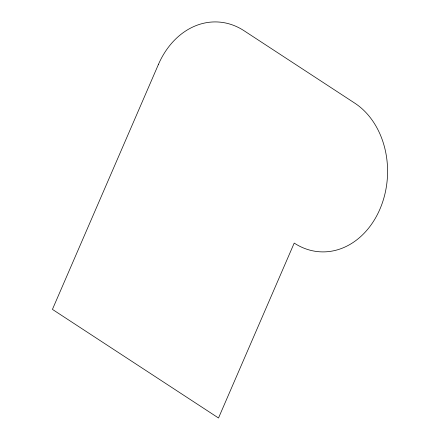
<?xml version="1.0" encoding="UTF-8"?>
<svg xmlns="http://www.w3.org/2000/svg" width="440" height="440" viewBox="0 0 440 440"><rect width="100%" height="100%" fill="white"/><g stroke="black" fill="none" stroke-linecap="round" stroke-linejoin="round"><path stroke-width="0.66" d="M158.4 64.493L52.426 309.381L218.515 418L294.212 243.078A78.821 63.058 -87.1 0 0 379.852 209.319A78.821 63.058 -87.1 0 0 354.767 103.142L244.041 30.729A78.821 63.058 -87.1 0 0 158.4 64.493"/></g></svg>
